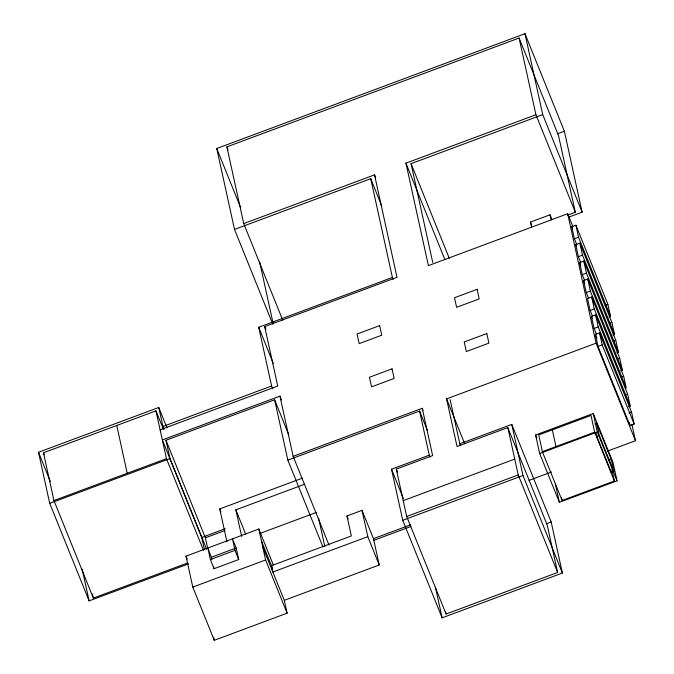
<?xml version="1.0" encoding="UTF-8"?>
<svg xmlns="http://www.w3.org/2000/svg" width="674" height="674" viewBox="0 0 674 674"><rect width="100%" height="100%" fill="white"/><g stroke="black" fill="none" stroke-linecap="round" stroke-linejoin="round"><path stroke-width="1.01" d="M272.734 324.042L234.51 229.43L216.75 148.507L524.97 33.7L564.374 131.236L582.125 212.158L568.376 217.281M282.735 320.15L243.727 223.583L226.894 146.873L519.098 38.03L558.51 135.567L575.335 212.276L567.457 215.217M243.727 223.583L374.533 174.861L375.713 177.784M572.807 226.413L567.685 213.734L428.403 265.615L405.925 163.167L535.931 114.74L519.098 38.03M234.51 229.43L370.725 178.686L381.754 206M432.725 262.43L411.056 163.664L542.722 114.614L524.97 33.7M557.482 133.806L564.374 131.236M531.575 227.18L530.455 222.091L550.035 214.804L551.998 219.665M272.776 388.915L271.597 385.991L258.715 327.252L392.394 277.452L370.725 178.686M160.126 429.835L277.73 386.034L264.688 326.595L397.011 277.309L374.533 174.861M576.759 244.552L574.416 238.764L571.788 226.742L575.916 225.209L607.906 304.387L610.543 316.409L608.892 317.024M574.416 238.764L578.553 237.223L575.916 225.209M580.702 262.498L578.359 256.701L575.722 244.687L579.851 243.146L611.84 322.332L614.477 334.346L612.826 334.961M188.678 563.801L89.128 600.888L49.716 503.343L38.511 452.262L158.761 407.475L167.042 427.956M187.271 563.119L93.349 598.099L53.945 500.563L43.456 452.768L155.964 410.862L163.453 429.397M578.359 256.701L582.488 255.168L579.851 243.146M584.636 280.435L582.294 274.647L579.657 262.624L583.785 261.091L615.775 340.269L618.412 352.291L616.761 352.906M164.111 429.397L162.931 426.465L271.597 385.991M582.294 274.647L586.422 273.105L583.785 261.091M588.571 298.38L586.228 292.583L583.591 280.569L587.72 279.028L619.718 358.214L622.355 370.228L620.695 370.843M281.513 400.019L279.937 396.118L162.341 439.928L201.745 537.464L204.34 549.293M206.623 549.259L169.974 458.556L165.956 440.265L274.621 399.792L288.809 434.907M586.228 292.583L590.357 291.05L587.72 279.028M591.662 296.973L594.291 308.987L626.289 388.173L623.652 376.151L591.662 296.973L587.526 298.506L590.163 310.529L592.505 316.317M53.945 500.563L166.453 458.657L155.964 410.862M49.716 503.343L169.974 458.556M590.163 310.529L594.291 308.987M605.429 305.314L607.906 304.387M596.439 334.262L594.097 328.465L591.46 316.451L595.597 314.91L627.587 394.096L630.224 406.11L628.572 406.725M594.097 328.465L598.234 326.932L595.597 314.91M609.363 323.25L611.84 322.332M595.403 334.397L599.531 332.855L631.521 412.033L634.158 424.056L630.03 425.589L598.04 346.411L595.403 334.397L596.962 338.255M329.013 545.114L293.156 456.357L422.244 408.276L432.624 455.582L396.287 469.112L406.683 516.495L446.095 614.031L557.634 572.487L547.237 525.105L507.825 427.569L457.031 446.491L446.576 398.865L596.077 343.176L567.685 213.734M322.93 546.926L287.857 460.115L419.582 411.047L427.468 430.56M598.04 346.411L602.168 344.869L599.531 332.855M613.298 341.196L615.775 340.269M618.066 358.829L619.718 358.214M226.944 541.786L219.741 508.929L302.23 478.203M241.68 536.42L235.849 509.847L304.614 484.235M621.175 377.078L623.652 376.151M201.745 537.464L225.268 528.702M207.592 547.962L205.368 537.801L224.948 530.514M460.595 445.733L459.811 443.778L511.777 424.426L551.18 521.962L562.386 573.043L442.136 617.839L402.732 520.303L391.527 469.214L429.262 455.161L419.582 411.047M262.793 547.136L284.293 600.349L287.107 613.172L214.29 640.3L192.789 587.088L186.007 556.16L258.824 529.031L273.282 564.829M625.11 395.015L627.587 394.096M260.097 533.387L316.283 512.459M535.594 434.991L593.246 413.516L612.969 462.339L617.03 480.84L559.378 502.315L539.655 453.501L535.594 434.991L536.774 437.923M211.543 557.154L236.17 547.979L232.463 538.796L234.999 550.355L238.706 559.538L214.079 568.713L210.372 559.53L207.836 547.97L211.965 559.075M210.372 559.53L234.999 550.355M362.022 510.344L367.802 536.664L272.852 572.032L271.462 565.697L351.356 535.94L346.967 515.955L362.022 510.344L373.463 538.661L379.243 564.981L284.293 600.349M594.982 423.912L596.633 423.306L611.192 459.331L613.854 471.48L611.377 472.407L596.827 436.373L595.934 432.329M629.044 412.96L631.521 412.033M403.204 500.639L514.742 459.095M594.662 432.177L542.385 451.647L538.72 434.924L590.997 415.454L594.662 432.177L614.385 480.992L562.108 500.462L542.3 451.588M539.655 453.501L597.307 432.026L593.246 413.516M596.827 436.373L599.296 435.455L596.633 423.306M192.789 587.088L265.607 559.968L258.824 529.031M406.683 516.495L518.222 474.951L507.825 427.569M402.732 520.303L522.982 475.507L511.777 424.426M528.997 480.377L551.475 472.002M607.215 451.243L635.489 440.712L631.883 424.275M373.463 538.661L410.702 524.793M373.826 540.312L411.03 526.453M608.715 460.249L611.192 459.331M546.277 523.791L551.18 521.962M542.722 114.614L582.125 212.158M535.931 114.74L575.335 212.276M578.553 237.223L610.543 316.409M571.788 226.742L572.563 228.68M582.488 255.168L614.477 334.346M575.722 244.687L576.497 246.617M586.422 273.105L618.412 352.291M579.657 262.624L580.828 265.522M590.357 291.05L622.355 370.228M583.591 280.569L584.762 283.468M598.234 326.932L630.224 406.11M591.46 316.451L592.244 318.381M602.168 344.869L634.158 424.056M596.077 343.176L635.489 440.712M530.455 222.091L531.634 225.006M599.296 435.455L613.854 471.48M597.307 432.026L617.03 480.84M411.056 163.664L449.28 258.277M405.925 163.167L444.941 259.726M522.982 475.507L562.386 573.043M518.222 474.951L557.634 572.487M446.576 398.865L464.706 443.728M392.394 277.452L393.178 279.407M422.244 408.276L423.036 410.222M429.262 455.161L430.054 457.107M396.287 469.112L397.475 472.044M391.527 469.214L403.347 498.482M226.894 146.873L228.073 149.797M216.75 148.507L240.795 208.005M367.802 536.664L379.243 564.981M346.967 515.955L348.155 518.887M264.688 326.595L265.868 329.527M258.715 327.252L273.29 363.337M261.402 540.801L272.65 568.629M265.607 559.968L287.107 613.172M235.849 509.847L245.707 534.255M219.741 508.929L220.92 511.861M165.956 440.265L205.368 537.801M166.453 458.657L203.489 550.338M186.007 556.16L187.178 559.058M43.456 452.768L44.248 454.723M38.511 452.262L50.331 481.531M629.373 422.59L630.03 425.589M612.228 471.16L614.385 480.992M610.711 469.365L611.377 472.407M550.035 214.804L551.147 219.884M552.301 429.869L555.974 446.584M561.467 497.513L562.108 500.462M555.317 483.814L559.378 502.315M450.131 399.674L459.811 443.778M445.649 612.017L446.095 614.031M435.412 587.189L442.136 617.839M318.608 518.171L324.826 546.521M259.532 261.411L273.24 323.891M279.937 396.118L293.156 456.357M274.621 399.792L287.857 460.115M236.17 547.979L238.706 559.538M213.658 566.783L214.079 568.713M213.633 637.309L214.29 640.3M158.761 407.475L162.931 426.465M116.745 425.471L127.226 473.266M92.456 594.03L93.349 598.099M82.177 569.218L89.128 600.888M379.656 325.618L357.068 334.034L359.166 343.63L381.754 335.214L379.656 325.618M477.099 289.323L454.512 297.731L456.618 307.327L479.206 298.911L477.099 289.323M392.041 368.847L369.453 377.263L371.559 386.851L394.147 378.443L392.041 368.847M486.805 333.546L464.218 341.962L466.324 351.558L488.911 343.142L486.805 333.546"/></g></svg>
